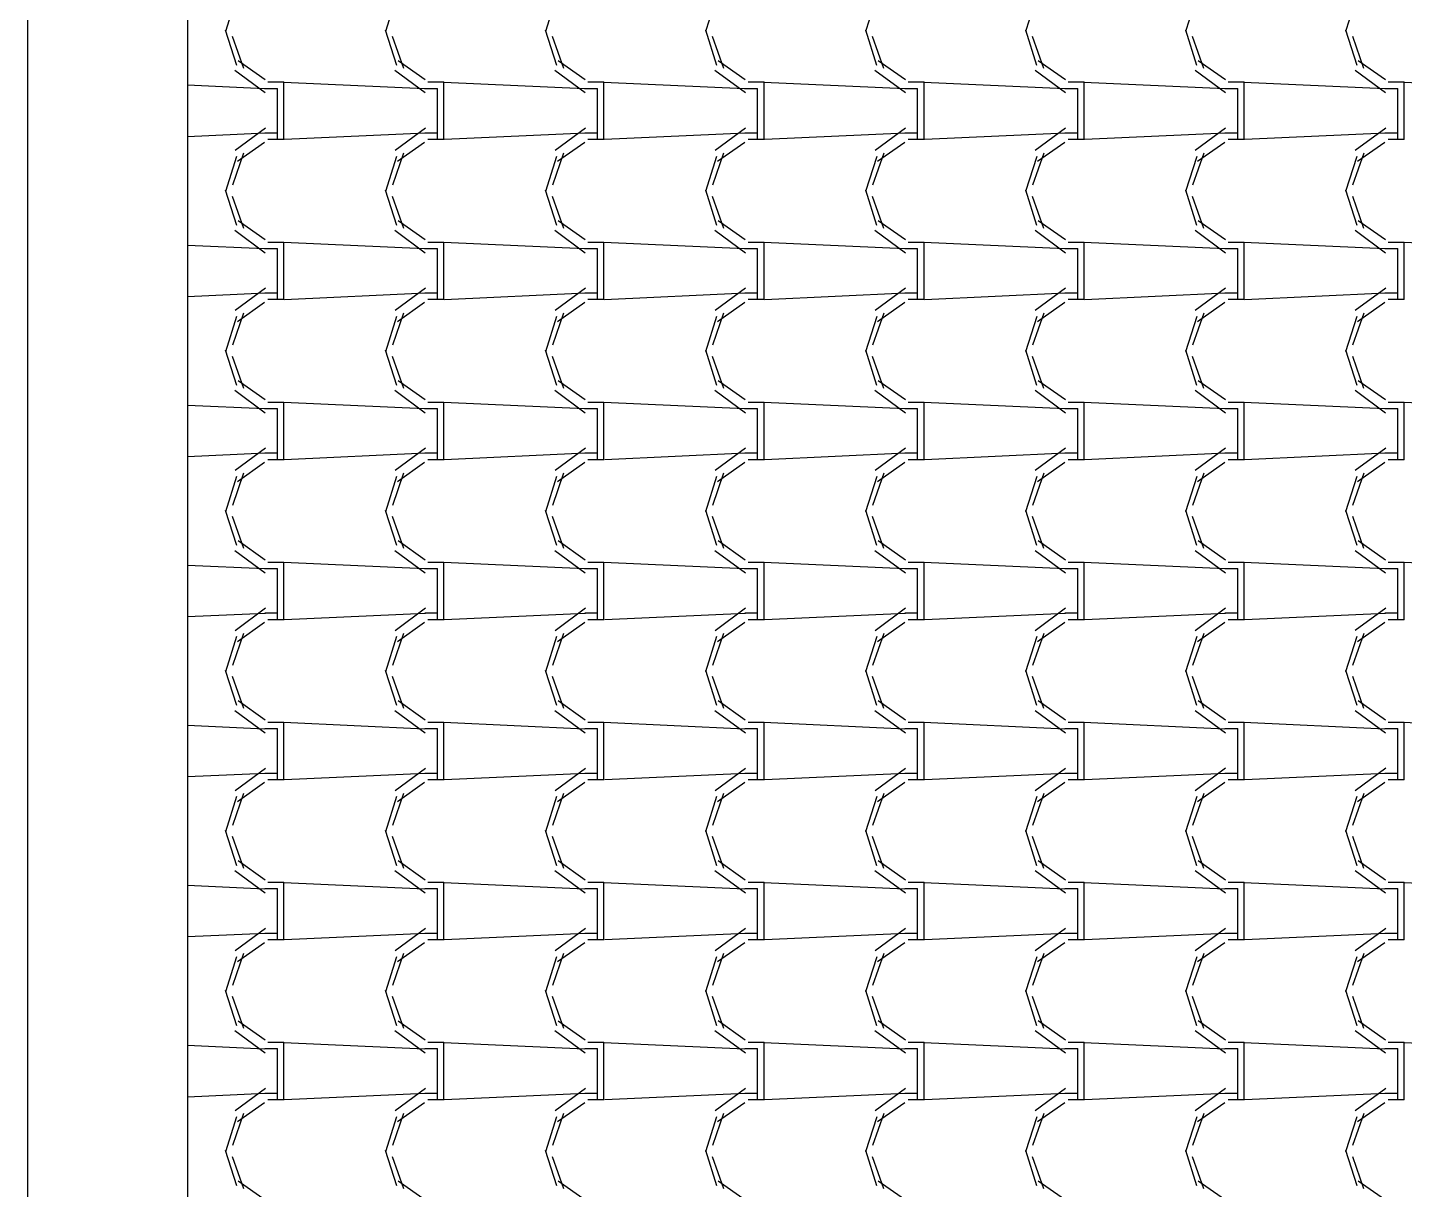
# Model space of a CAD drawing. Header units: millimetres. Extents: x -336 to -33, y -135 to 770.
# Drawn here: x -178.432 to -175.851, y 715.213 to 717.391 of the extents above; entities that cross this region are included whole.
import ezdxf

# ---------------------------------------------------------------- set-up
doc = ezdxf.new("R2010")
doc.units = ezdxf.units.MM
doc.header["$LTSCALE"] = 50
doc.header["$MEASUREMENT"] = 0
doc.layers.add('-HIDRO', color=8, linetype='CONTINUOUS')

msp = doc.modelspace()

# ---------------------------------------------------------------- linework, layer by layer
at = {"layer": '-HIDRO', "linetype": 'Continuous'}
for p, q in [((-178.4324, 747.2511), (-178.4324, 709.8333)), ((-178.1324, 721.8333), (-178.1324, 710.1333)), ((-178.0405, 717.4489), (-178.0615, 717.3829)), ((-177.7405, 717.4489), (-177.7615, 717.3829)), ((-177.4405, 717.4489), (-177.4615, 717.3829)), ((-177.1405, 717.4489), (-177.1615, 717.3829)), ((-176.8405, 717.4489), (-176.8615, 717.3829)), ((-176.5404, 717.4489), (-176.5614, 717.3829)), ((-176.2404, 717.4489), (-176.2614, 717.3829)), ((-175.9404, 717.4489), (-175.9614, 717.3829)), ((-178.0617, 717.3861), (-178.0407, 717.3201)), ((-177.7617, 717.3861), (-177.7407, 717.3201)), ((-177.4617, 717.3861), (-177.4407, 717.3201)), ((-177.1617, 717.3861), (-177.1407, 717.3201)), ((-176.8617, 717.3861), (-176.8407, 717.3201)), ((-176.5617, 717.3861), (-176.5407, 717.3201)), ((-176.2617, 717.3861), (-176.2407, 717.3201)), ((-175.9617, 717.3861), (-175.9407, 717.3201)), ((-178.0488, 717.3746), (-178.0278, 717.3146)), ((-177.7488, 717.3746), (-177.7278, 717.3146)), ((-177.4488, 717.3746), (-177.4278, 717.3146)), ((-177.1488, 717.3746), (-177.1278, 717.3146)), ((-176.8488, 717.3746), (-176.8278, 717.3146)), ((-176.5488, 717.3746), (-176.5278, 717.3146)), ((-176.2488, 717.3746), (-176.2278, 717.3146)), ((-175.9488, 717.3746), (-175.9278, 717.3146)), ((-178.0437, 717.3105), (-177.9867, 717.2685)), ((-178.0378, 717.329), (-177.9868, 717.293)), ((-177.7437, 717.3105), (-177.6867, 717.2685)), ((-177.7378, 717.329), (-177.6868, 717.293)), ((-177.4437, 717.3105), (-177.3867, 717.2685)), ((-177.4378, 717.329), (-177.3868, 717.293)), ((-177.1437, 717.3105), (-177.0867, 717.2685)), ((-177.1378, 717.329), (-177.0868, 717.293)), ((-176.8437, 717.3105), (-176.7867, 717.2685)), ((-176.8378, 717.329), (-176.7868, 717.293)), ((-176.5437, 717.3105), (-176.4867, 717.2685)), ((-176.5378, 717.329), (-176.4868, 717.293)), ((-176.2437, 717.3105), (-176.1867, 717.2685)), ((-176.2379, 717.329), (-176.1869, 717.293)), ((-175.9437, 717.3105), (-175.8867, 717.2685)), ((-175.9379, 717.329), (-175.8869, 717.293)), ((-177.988, 717.2756), (-178.1324, 717.2822)), ((-177.9817, 717.2885), (-177.9517, 717.2885)), ((-177.688, 717.2756), (-177.952, 717.2877)), ((-177.9517, 717.1925), (-177.9517, 717.2885)), ((-177.6817, 717.2885), (-177.6517, 717.2885)), ((-177.388, 717.2756), (-177.652, 717.2877)), ((-177.6517, 717.1925), (-177.6517, 717.2885)), ((-177.3817, 717.2885), (-177.3517, 717.2885)), ((-177.088, 717.2756), (-177.352, 717.2877)), ((-177.3517, 717.1925), (-177.3517, 717.2885)), ((-177.0817, 717.2885), (-177.0517, 717.2885)), ((-176.788, 717.2756), (-177.052, 717.2877)), ((-177.0517, 717.1925), (-177.0517, 717.2885)), ((-176.7817, 717.2885), (-176.7517, 717.2885)), ((-176.488, 717.2756), (-176.752, 717.2877)), ((-176.7517, 717.1925), (-176.7517, 717.2885)), ((-176.4817, 717.2885), (-176.4517, 717.2885)), ((-176.188, 717.2756), (-176.452, 717.2877)), ((-176.4517, 717.1925), (-176.4517, 717.2885)), ((-176.1817, 717.2885), (-176.1517, 717.2885)), ((-175.888, 717.2756), (-176.152, 717.2877)), ((-176.1517, 717.1925), (-176.1517, 717.2885)), ((-175.8817, 717.2885), (-175.8517, 717.2885)), ((-175.588, 717.2756), (-175.852, 717.2877)), ((-175.8517, 717.1925), (-175.8517, 717.2885)), ((-177.9877, 717.2765), (-177.9637, 717.2765)), ((-177.9637, 717.1925), (-177.9637, 717.2765)), ((-177.6877, 717.2765), (-177.6637, 717.2765)), ((-177.6637, 717.1925), (-177.6637, 717.2765)), ((-177.3877, 717.2765), (-177.3637, 717.2765)), ((-177.3637, 717.1925), (-177.3637, 717.2765)), ((-177.0877, 717.2765), (-177.0637, 717.2765)), ((-177.0637, 717.1925), (-177.0637, 717.2765)), ((-176.7877, 717.2765), (-176.7637, 717.2765)), ((-176.7637, 717.1925), (-176.7637, 717.2765)), ((-176.4877, 717.2765), (-176.4637, 717.2765)), ((-176.4637, 717.1925), (-176.4637, 717.2765)), ((-176.1877, 717.2765), (-176.1637, 717.2765)), ((-176.1637, 717.1925), (-176.1637, 717.2765)), ((-175.8877, 717.2765), (-175.8637, 717.2765)), ((-175.8637, 717.1925), (-175.8637, 717.2765)), ((-177.9863, 717.2019), (-178.0433, 717.1599)), ((-177.6863, 717.2019), (-177.7433, 717.1599)), ((-177.3863, 717.2019), (-177.4433, 717.1599)), ((-177.0863, 717.2019), (-177.1433, 717.1599)), ((-176.7863, 717.2019), (-176.8433, 717.1599)), ((-176.4863, 717.2019), (-176.5433, 717.1599)), ((-176.1863, 717.2019), (-176.2433, 717.1599)), ((-175.8863, 717.2019), (-175.9433, 717.1599)), ((-177.9865, 717.1924), (-178.1324, 717.1858)), ((-177.9879, 717.1751), (-178.0389, 717.1391)), ((-177.9637, 717.1925), (-177.9877, 717.1925)), ((-177.9517, 717.1805), (-177.9817, 717.1805)), ((-177.9637, 717.1805), (-177.9637, 717.1925)), ((-177.9517, 717.1805), (-177.9517, 717.1925)), ((-177.6865, 717.1924), (-177.9505, 717.1804)), ((-177.6879, 717.1751), (-177.7389, 717.1391)), ((-177.6637, 717.1925), (-177.6877, 717.1925)), ((-177.6517, 717.1805), (-177.6817, 717.1805)), ((-177.6637, 717.1805), (-177.6637, 717.1925)), ((-177.6517, 717.1805), (-177.6517, 717.1925)), ((-177.3865, 717.1924), (-177.6505, 717.1804)), ((-177.3879, 717.1751), (-177.4389, 717.1391)), ((-177.3637, 717.1925), (-177.3877, 717.1925)), ((-177.3517, 717.1805), (-177.3817, 717.1805)), ((-177.3637, 717.1805), (-177.3637, 717.1925)), ((-177.3517, 717.1805), (-177.3517, 717.1925)), ((-177.0865, 717.1924), (-177.3505, 717.1804)), ((-177.0879, 717.1751), (-177.1389, 717.1391)), ((-177.0637, 717.1925), (-177.0877, 717.1925)), ((-177.0517, 717.1805), (-177.0817, 717.1805)), ((-177.0637, 717.1805), (-177.0637, 717.1925)), ((-177.0517, 717.1805), (-177.0517, 717.1925)), ((-176.7865, 717.1924), (-177.0505, 717.1804)), ((-176.7879, 717.1751), (-176.8389, 717.1391)), ((-176.7637, 717.1925), (-176.7877, 717.1925)), ((-176.7517, 717.1805), (-176.7817, 717.1805)), ((-176.7637, 717.1805), (-176.7637, 717.1925)), ((-176.7517, 717.1805), (-176.7517, 717.1925)), ((-176.4865, 717.1924), (-176.7505, 717.1804)), ((-176.4879, 717.1751), (-176.5389, 717.1391)), ((-176.4637, 717.1925), (-176.4877, 717.1925)), ((-176.4517, 717.1805), (-176.4817, 717.1805)), ((-176.4637, 717.1805), (-176.4637, 717.1925)), ((-176.4517, 717.1805), (-176.4517, 717.1925)), ((-176.1865, 717.1924), (-176.4505, 717.1804)), ((-176.1879, 717.1751), (-176.2389, 717.1391)), ((-176.1637, 717.1925), (-176.1877, 717.1925)), ((-176.1517, 717.1805), (-176.1817, 717.1805)), ((-176.1637, 717.1805), (-176.1637, 717.1925)), ((-176.1517, 717.1805), (-176.1517, 717.1925)), ((-175.8865, 717.1924), (-176.1505, 717.1804)), ((-175.8879, 717.1751), (-175.9389, 717.1391)), ((-175.8637, 717.1925), (-175.8877, 717.1925)), ((-175.8517, 717.1805), (-175.8817, 717.1805)), ((-175.8637, 717.1805), (-175.8637, 717.1925)), ((-175.8517, 717.1805), (-175.8517, 717.1925)), ((-178.0405, 717.1489), (-178.0615, 717.0829)), ((-178.0274, 717.1549), (-178.0484, 717.0949)), ((-177.7405, 717.1489), (-177.7615, 717.0829)), ((-177.7274, 717.1549), (-177.7484, 717.0949)), ((-177.4405, 717.1489), (-177.4615, 717.0829)), ((-177.4274, 717.1549), (-177.4484, 717.0949)), ((-177.1405, 717.1489), (-177.1615, 717.0829)), ((-177.1274, 717.1549), (-177.1484, 717.0949)), ((-176.8405, 717.1489), (-176.8615, 717.0829)), ((-176.8274, 717.1549), (-176.8484, 717.0949)), ((-176.5404, 717.1489), (-176.5614, 717.0829)), ((-176.5274, 717.1549), (-176.5484, 717.0949)), ((-176.2404, 717.1489), (-176.2614, 717.0829)), ((-176.2274, 717.1549), (-176.2484, 717.0949)), ((-175.9404, 717.1489), (-175.9614, 717.0829)), ((-175.9274, 717.1549), (-175.9484, 717.0949)), ((-178.0617, 717.0861), (-178.0407, 717.0201)), ((-178.0488, 717.0746), (-178.0278, 717.0146)), ((-177.7617, 717.0861), (-177.7407, 717.0201)), ((-177.7488, 717.0746), (-177.7278, 717.0146)), ((-177.4617, 717.0861), (-177.4407, 717.0201)), ((-177.4488, 717.0746), (-177.4278, 717.0146)), ((-177.1617, 717.0861), (-177.1407, 717.0201)), ((-177.1488, 717.0746), (-177.1278, 717.0146)), ((-176.8617, 717.0861), (-176.8407, 717.0201)), ((-176.8488, 717.0746), (-176.8278, 717.0146)), ((-176.5617, 717.0861), (-176.5407, 717.0201)), ((-176.5488, 717.0746), (-176.5278, 717.0146)), ((-176.2617, 717.0861), (-176.2407, 717.0201)), ((-176.2488, 717.0746), (-176.2278, 717.0146)), ((-175.9617, 717.0861), (-175.9407, 717.0201)), ((-175.9488, 717.0746), (-175.9278, 717.0146)), ((-178.0378, 717.029), (-177.9868, 716.993)), ((-177.7378, 717.029), (-177.6868, 716.993)), ((-177.4378, 717.029), (-177.3868, 716.993)), ((-177.1378, 717.029), (-177.0868, 716.993)), ((-176.8378, 717.029), (-176.7868, 716.993)), ((-176.5378, 717.029), (-176.4868, 716.993)), ((-176.2378, 717.029), (-176.1868, 716.993)), ((-175.9379, 717.029), (-175.8869, 716.993)), ((-178.0437, 717.0105), (-177.9867, 716.9685)), ((-177.7437, 717.0105), (-177.6867, 716.9685)), ((-177.4437, 717.0105), (-177.3867, 716.9685)), ((-177.1437, 717.0105), (-177.0867, 716.9685)), ((-176.8437, 717.0105), (-176.7867, 716.9685)), ((-176.5437, 717.0105), (-176.4867, 716.9685)), ((-176.2437, 717.0105), (-176.1867, 716.9685)), ((-175.9437, 717.0105), (-175.8867, 716.9685)), ((-177.988, 716.9756), (-178.1324, 716.9822)), ((-177.9877, 716.9765), (-177.9637, 716.9765)), ((-177.9817, 716.9885), (-177.9517, 716.9885)), ((-177.9637, 716.8925), (-177.9637, 716.9765)), ((-177.688, 716.9756), (-177.952, 716.9876)), ((-177.9517, 716.8925), (-177.9517, 716.9885)), ((-177.6877, 716.9765), (-177.6637, 716.9765)), ((-177.6817, 716.9885), (-177.6517, 716.9885)), ((-177.6637, 716.8925), (-177.6637, 716.9765)), ((-177.388, 716.9756), (-177.652, 716.9876)), ((-177.6517, 716.8925), (-177.6517, 716.9885)), ((-177.3877, 716.9765), (-177.3637, 716.9765)), ((-177.3817, 716.9885), (-177.3517, 716.9885)), ((-177.3637, 716.8925), (-177.3637, 716.9765)), ((-177.088, 716.9756), (-177.352, 716.9876)), ((-177.3517, 716.8925), (-177.3517, 716.9885)), ((-177.0877, 716.9765), (-177.0637, 716.9765)), ((-177.0817, 716.9885), (-177.0517, 716.9885)), ((-177.0637, 716.8925), (-177.0637, 716.9765)), ((-176.788, 716.9756), (-177.052, 716.9876)), ((-177.0517, 716.8925), (-177.0517, 716.9885)), ((-176.7877, 716.9765), (-176.7637, 716.9765)), ((-176.7817, 716.9885), (-176.7517, 716.9885)), ((-176.7637, 716.8925), (-176.7637, 716.9765)), ((-176.488, 716.9756), (-176.752, 716.9876)), ((-176.7517, 716.8925), (-176.7517, 716.9885)), ((-176.4877, 716.9765), (-176.4637, 716.9765)), ((-176.4817, 716.9885), (-176.4517, 716.9885)), ((-176.4637, 716.8925), (-176.4637, 716.9765)), ((-176.188, 716.9756), (-176.452, 716.9876)), ((-176.4517, 716.8925), (-176.4517, 716.9885)), ((-176.1877, 716.9765), (-176.1637, 716.9765)), ((-176.1817, 716.9885), (-176.1517, 716.9885)), ((-176.1637, 716.8925), (-176.1637, 716.9765)), ((-175.888, 716.9756), (-176.152, 716.9876)), ((-176.1517, 716.8925), (-176.1517, 716.9885)), ((-175.8877, 716.9765), (-175.8637, 716.9765)), ((-175.8817, 716.9885), (-175.8517, 716.9885)), ((-175.8637, 716.8925), (-175.8637, 716.9765)), ((-175.588, 716.9756), (-175.852, 716.9876)), ((-175.8517, 716.8925), (-175.8517, 716.9885)), ((-177.9865, 716.8924), (-178.1324, 716.8858)), ((-177.9863, 716.9019), (-178.0433, 716.8599)), ((-177.9637, 716.8925), (-177.9877, 716.8925)), ((-177.9637, 716.8805), (-177.9637, 716.8925)), ((-177.9517, 716.8805), (-177.9517, 716.8925)), ((-177.6865, 716.8924), (-177.9505, 716.8804)), ((-177.6863, 716.9019), (-177.7433, 716.8599)), ((-177.6637, 716.8925), (-177.6877, 716.8925)), ((-177.6637, 716.8805), (-177.6637, 716.8925)), ((-177.6517, 716.8805), (-177.6517, 716.8925)), ((-177.3865, 716.8924), (-177.6505, 716.8804)), ((-177.3863, 716.9019), (-177.4433, 716.8599)), ((-177.3637, 716.8925), (-177.3877, 716.8925)), ((-177.3637, 716.8805), (-177.3637, 716.8925)), ((-177.3517, 716.8805), (-177.3517, 716.8925)), ((-177.0865, 716.8924), (-177.3505, 716.8804)), ((-177.0863, 716.9019), (-177.1433, 716.8599)), ((-177.0637, 716.8925), (-177.0877, 716.8925)), ((-177.0637, 716.8805), (-177.0637, 716.8925)), ((-177.0517, 716.8805), (-177.0517, 716.8925)), ((-176.7865, 716.8924), (-177.0505, 716.8804)), ((-176.7863, 716.9019), (-176.8433, 716.8599)), ((-176.7637, 716.8925), (-176.7877, 716.8925)), ((-176.7637, 716.8805), (-176.7637, 716.8925)), ((-176.7517, 716.8805), (-176.7517, 716.8925)), ((-176.4865, 716.8924), (-176.7505, 716.8804)), ((-176.4863, 716.9019), (-176.5433, 716.8599)), ((-176.4637, 716.8925), (-176.4877, 716.8925)), ((-176.4637, 716.8805), (-176.4637, 716.8925)), ((-176.4517, 716.8805), (-176.4517, 716.8925)), ((-176.1865, 716.8924), (-176.4505, 716.8804)), ((-176.1863, 716.9019), (-176.2433, 716.8599)), ((-176.1637, 716.8925), (-176.1877, 716.8925)), ((-176.1637, 716.8805), (-176.1637, 716.8925)), ((-176.1517, 716.8805), (-176.1517, 716.8925)), ((-175.8865, 716.8924), (-176.1505, 716.8804)), ((-175.8863, 716.9019), (-175.9433, 716.8599)), ((-175.8637, 716.8925), (-175.8877, 716.8925)), ((-175.8637, 716.8805), (-175.8637, 716.8925)), ((-175.8517, 716.8805), (-175.8517, 716.8925)), ((-177.9879, 716.8751), (-178.0389, 716.8391)), ((-177.9517, 716.8805), (-177.9817, 716.8805)), ((-177.6879, 716.8751), (-177.7389, 716.8391)), ((-177.6517, 716.8805), (-177.6817, 716.8805)), ((-177.3879, 716.8751), (-177.4389, 716.8391)), ((-177.3517, 716.8805), (-177.3817, 716.8805)), ((-177.0879, 716.8751), (-177.1389, 716.8391)), ((-177.0517, 716.8805), (-177.0817, 716.8805)), ((-176.7879, 716.8751), (-176.8389, 716.8391)), ((-176.7517, 716.8805), (-176.7817, 716.8805)), ((-176.4879, 716.8751), (-176.5389, 716.8391)), ((-176.4517, 716.8805), (-176.4817, 716.8805)), ((-176.1879, 716.8751), (-176.2389, 716.8391)), ((-176.1517, 716.8805), (-176.1817, 716.8805)), ((-175.8879, 716.8751), (-175.9389, 716.8391)), ((-175.8517, 716.8805), (-175.8817, 716.8805)), ((-178.0405, 716.8489), (-178.0615, 716.7829)), ((-178.0274, 716.8549), (-178.0484, 716.7949)), ((-177.7405, 716.8489), (-177.7615, 716.7829)), ((-177.7274, 716.8549), (-177.7484, 716.7949)), ((-177.4405, 716.8489), (-177.4615, 716.7829)), ((-177.4274, 716.8549), (-177.4484, 716.7949)), ((-177.1405, 716.8489), (-177.1615, 716.7829)), ((-177.1274, 716.8549), (-177.1484, 716.7949)), ((-176.8405, 716.8489), (-176.8615, 716.7829)), ((-176.8274, 716.8549), (-176.8484, 716.7949)), ((-176.5404, 716.8489), (-176.5614, 716.7829)), ((-176.5274, 716.8549), (-176.5484, 716.7949)), ((-176.2404, 716.8489), (-176.2614, 716.7829)), ((-176.2274, 716.8549), (-176.2484, 716.7949)), ((-175.9404, 716.8489), (-175.9614, 716.7829)), ((-175.9274, 716.8549), (-175.9484, 716.7949)), ((-178.0617, 716.7861), (-178.0407, 716.7201)), ((-178.0488, 716.7746), (-178.0278, 716.7146)), ((-177.7617, 716.7861), (-177.7407, 716.7201)), ((-177.7488, 716.7746), (-177.7278, 716.7146)), ((-177.4617, 716.7861), (-177.4407, 716.7201)), ((-177.4488, 716.7746), (-177.4278, 716.7146)), ((-177.1617, 716.7861), (-177.1407, 716.7201)), ((-177.1488, 716.7746), (-177.1278, 716.7146)), ((-176.8617, 716.7861), (-176.8407, 716.7201)), ((-176.8488, 716.7746), (-176.8278, 716.7146)), ((-176.5617, 716.7861), (-176.5407, 716.7201)), ((-176.5488, 716.7746), (-176.5278, 716.7146)), ((-176.2617, 716.7861), (-176.2407, 716.7201)), ((-176.2488, 716.7746), (-176.2278, 716.7146)), ((-175.9617, 716.7861), (-175.9407, 716.7201)), ((-175.9488, 716.7746), (-175.9278, 716.7146)), ((-178.0437, 716.7105), (-177.9867, 716.6685)), ((-178.0378, 716.729), (-177.9868, 716.693)), ((-177.7437, 716.7105), (-177.6867, 716.6685)), ((-177.7378, 716.729), (-177.6868, 716.693)), ((-177.4437, 716.7105), (-177.3867, 716.6685)), ((-177.4378, 716.729), (-177.3868, 716.693)), ((-177.1437, 716.7105), (-177.0867, 716.6685)), ((-177.1378, 716.729), (-177.0868, 716.693)), ((-176.8437, 716.7105), (-176.7867, 716.6685)), ((-176.8378, 716.729), (-176.7868, 716.693)), ((-176.5437, 716.7105), (-176.4867, 716.6685)), ((-176.5378, 716.729), (-176.4868, 716.693)), ((-176.2437, 716.7105), (-176.1867, 716.6685)), ((-176.2378, 716.729), (-176.1868, 716.693)), ((-175.9437, 716.7105), (-175.8867, 716.6685)), ((-175.9378, 716.729), (-175.8868, 716.693)), ((-177.9817, 716.6885), (-177.9517, 716.6885)), ((-177.688, 716.6756), (-177.952, 716.6876)), ((-177.9517, 716.5925), (-177.9517, 716.6885)), ((-177.6817, 716.6885), (-177.6517, 716.6885)), ((-177.388, 716.6756), (-177.652, 716.6876)), ((-177.6517, 716.5925), (-177.6517, 716.6885)), ((-177.3817, 716.6885), (-177.3517, 716.6885)), ((-177.088, 716.6756), (-177.352, 716.6876)), ((-177.3517, 716.5925), (-177.3517, 716.6885)), ((-177.0817, 716.6885), (-177.0517, 716.6885)), ((-176.788, 716.6756), (-177.052, 716.6876)), ((-177.0517, 716.5925), (-177.0517, 716.6885)), ((-176.7817, 716.6885), (-176.7517, 716.6885)), ((-176.488, 716.6756), (-176.752, 716.6876)), ((-176.7517, 716.5925), (-176.7517, 716.6885)), ((-176.4817, 716.6885), (-176.4517, 716.6885)), ((-176.188, 716.6756), (-176.452, 716.6876)), ((-176.4517, 716.5925), (-176.4517, 716.6885)), ((-176.1817, 716.6885), (-176.1517, 716.6885)), ((-175.888, 716.6756), (-176.152, 716.6876)), ((-176.1517, 716.5925), (-176.1517, 716.6885)), ((-175.8817, 716.6885), (-175.8517, 716.6885)), ((-175.588, 716.6756), (-175.852, 716.6876)), ((-175.8517, 716.5925), (-175.8517, 716.6885)), ((-177.988, 716.6756), (-178.1324, 716.6822)), ((-177.9877, 716.6765), (-177.9637, 716.6765)), ((-177.9637, 716.5925), (-177.9637, 716.6765)), ((-177.6877, 716.6765), (-177.6637, 716.6765)), ((-177.6637, 716.5925), (-177.6637, 716.6765)), ((-177.3877, 716.6765), (-177.3637, 716.6765)), ((-177.3637, 716.5925), (-177.3637, 716.6765)), ((-177.0877, 716.6765), (-177.0637, 716.6765)), ((-177.0637, 716.5925), (-177.0637, 716.6765)), ((-176.7877, 716.6765), (-176.7637, 716.6765)), ((-176.7637, 716.5925), (-176.7637, 716.6765)), ((-176.4877, 716.6765), (-176.4637, 716.6765)), ((-176.4637, 716.5925), (-176.4637, 716.6765)), ((-176.1877, 716.6765), (-176.1637, 716.6765)), ((-176.1637, 716.5925), (-176.1637, 716.6765)), ((-175.8877, 716.6765), (-175.8637, 716.6765)), ((-175.8637, 716.5925), (-175.8637, 716.6765)), ((-177.9864, 716.5924), (-178.1324, 716.5858)), ((-177.9863, 716.6019), (-178.0433, 716.5599)), ((-177.9637, 716.5925), (-177.9877, 716.5925)), ((-177.9637, 716.5805), (-177.9637, 716.5925)), ((-177.9517, 716.5805), (-177.9517, 716.5925)), ((-177.6864, 716.5924), (-177.9504, 716.5804)), ((-177.6863, 716.6019), (-177.7433, 716.5599)), ((-177.6637, 716.5925), (-177.6877, 716.5925)), ((-177.6637, 716.5805), (-177.6637, 716.5925)), ((-177.6517, 716.5805), (-177.6517, 716.5925)), ((-177.3864, 716.5924), (-177.6504, 716.5804)), ((-177.3863, 716.6019), (-177.4433, 716.5599)), ((-177.3637, 716.5925), (-177.3877, 716.5925)), ((-177.3637, 716.5805), (-177.3637, 716.5925)), ((-177.3517, 716.5805), (-177.3517, 716.5925)), ((-177.0864, 716.5924), (-177.3504, 716.5804)), ((-177.0863, 716.6019), (-177.1433, 716.5599)), ((-177.0637, 716.5925), (-177.0877, 716.5925)), ((-177.0637, 716.5805), (-177.0637, 716.5925)), ((-177.0517, 716.5805), (-177.0517, 716.5925)), ((-176.7864, 716.5924), (-177.0504, 716.5804)), ((-176.7863, 716.6019), (-176.8433, 716.5599)), ((-176.7637, 716.5925), (-176.7877, 716.5925)), ((-176.7637, 716.5805), (-176.7637, 716.5925)), ((-176.7517, 716.5805), (-176.7517, 716.5925)), ((-176.4864, 716.5924), (-176.7504, 716.5804)), ((-176.4863, 716.6019), (-176.5433, 716.5599)), ((-176.4637, 716.5925), (-176.4877, 716.5925)), ((-176.4637, 716.5805), (-176.4637, 716.5925)), ((-176.4517, 716.5805), (-176.4517, 716.5925)), ((-176.1864, 716.5924), (-176.4504, 716.5804)), ((-176.1863, 716.6019), (-176.2433, 716.5599)), ((-176.1637, 716.5925), (-176.1877, 716.5925)), ((-176.1637, 716.5805), (-176.1637, 716.5925)), ((-176.1517, 716.5805), (-176.1517, 716.5925)), ((-175.8864, 716.5924), (-176.1504, 716.5804)), ((-175.8863, 716.6019), (-175.9433, 716.5599)), ((-175.8637, 716.5925), (-175.8877, 716.5925)), ((-175.8637, 716.5805), (-175.8637, 716.5925)), ((-175.8517, 716.5805), (-175.8517, 716.5925)), ((-177.9879, 716.5751), (-178.0389, 716.5391)), ((-177.9517, 716.5805), (-177.9817, 716.5805)), ((-177.6879, 716.5751), (-177.7389, 716.5391)), ((-177.6517, 716.5805), (-177.6817, 716.5805)), ((-177.3879, 716.5751), (-177.4389, 716.5391)), ((-177.3517, 716.5805), (-177.3817, 716.5805)), ((-177.0879, 716.5751), (-177.1389, 716.5391)), ((-177.0517, 716.5805), (-177.0817, 716.5805)), ((-176.8274, 716.5549), (-176.8484, 716.4949)), ((-176.7879, 716.5751), (-176.8389, 716.5391)), ((-176.7517, 716.5805), (-176.7817, 716.5805)), ((-176.5274, 716.5549), (-176.5484, 716.4949)), ((-176.4879, 716.5751), (-176.5389, 716.5391)), ((-176.4517, 716.5805), (-176.4817, 716.5805)), ((-176.2274, 716.5549), (-176.2484, 716.4949)), ((-176.1879, 716.5751), (-176.2389, 716.5391)), ((-176.1517, 716.5805), (-176.1817, 716.5805)), ((-175.9274, 716.5549), (-175.9484, 716.4949)), ((-175.8879, 716.5751), (-175.9389, 716.5391)), ((-175.8517, 716.5805), (-175.8817, 716.5805)), ((-178.0405, 716.5489), (-178.0615, 716.4829)), ((-178.0274, 716.5549), (-178.0484, 716.4949)), ((-177.7405, 716.5489), (-177.7615, 716.4829)), ((-177.7274, 716.5549), (-177.7484, 716.4949)), ((-177.4405, 716.5489), (-177.4615, 716.4829)), ((-177.4274, 716.5549), (-177.4484, 716.4949)), ((-177.1405, 716.5489), (-177.1615, 716.4829)), ((-177.1274, 716.5549), (-177.1484, 716.4949)), ((-176.8405, 716.5489), (-176.8615, 716.4829)), ((-176.5404, 716.5489), (-176.5614, 716.4829)), ((-176.2404, 716.5489), (-176.2614, 716.4829)), ((-175.9404, 716.5489), (-175.9614, 716.4829)), ((-178.0617, 716.4861), (-178.0407, 716.4201)), ((-177.7617, 716.4861), (-177.7407, 716.4201)), ((-177.4617, 716.4861), (-177.4407, 716.4201)), ((-177.1617, 716.4861), (-177.1407, 716.4201)), ((-176.8617, 716.4861), (-176.8407, 716.4201)), ((-176.5617, 716.4861), (-176.5407, 716.4201)), ((-176.2617, 716.4861), (-176.2407, 716.4201)), ((-175.9617, 716.4861), (-175.9407, 716.4201)), ((-178.0488, 716.4746), (-178.0278, 716.4146)), ((-177.7488, 716.4746), (-177.7278, 716.4146)), ((-177.4488, 716.4746), (-177.4278, 716.4146)), ((-177.1488, 716.4746), (-177.1278, 716.4146)), ((-176.8488, 716.4746), (-176.8278, 716.4146)), ((-176.5488, 716.4746), (-176.5278, 716.4146)), ((-176.2488, 716.4746), (-176.2278, 716.4146)), ((-175.9488, 716.4746), (-175.9278, 716.4146)), ((-178.0378, 716.429), (-177.9868, 716.393)), ((-177.7378, 716.429), (-177.6868, 716.393)), ((-177.4378, 716.429), (-177.3868, 716.393)), ((-177.1378, 716.429), (-177.0868, 716.393)), ((-176.8378, 716.429), (-176.7868, 716.393)), ((-176.5378, 716.429), (-176.4868, 716.393)), ((-176.2378, 716.429), (-176.1868, 716.393)), ((-175.9378, 716.429), (-175.8868, 716.393)), ((-178.0437, 716.4105), (-177.9867, 716.3685)), ((-177.7437, 716.4105), (-177.6867, 716.3685)), ((-177.4437, 716.4105), (-177.3867, 716.3685)), ((-177.1437, 716.4105), (-177.0867, 716.3685)), ((-176.8437, 716.4105), (-176.7867, 716.3685)), ((-176.5437, 716.4105), (-176.4867, 716.3685)), ((-176.2437, 716.4105), (-176.1867, 716.3685)), ((-175.9437, 716.4105), (-175.8867, 716.3685)), ((-177.988, 716.3756), (-178.1324, 716.3822)), ((-177.9877, 716.3765), (-177.9637, 716.3765)), ((-177.9817, 716.3885), (-177.9517, 716.3885)), ((-177.9637, 716.2925), (-177.9637, 716.3765)), ((-177.688, 716.3756), (-177.952, 716.3876)), ((-177.9517, 716.2925), (-177.9517, 716.3885)), ((-177.6877, 716.3765), (-177.6637, 716.3765)), ((-177.6817, 716.3885), (-177.6517, 716.3885)), ((-177.6637, 716.2925), (-177.6637, 716.3765)), ((-177.388, 716.3756), (-177.652, 716.3876)), ((-177.6517, 716.2925), (-177.6517, 716.3885)), ((-177.3877, 716.3765), (-177.3637, 716.3765)), ((-177.3817, 716.3885), (-177.3517, 716.3885)), ((-177.3637, 716.2925), (-177.3637, 716.3765)), ((-177.088, 716.3756), (-177.352, 716.3876)), ((-177.3517, 716.2925), (-177.3517, 716.3885)), ((-177.0877, 716.3765), (-177.0637, 716.3765)), ((-177.0817, 716.3885), (-177.0517, 716.3885)), ((-177.0637, 716.2925), (-177.0637, 716.3765)), ((-176.788, 716.3756), (-177.052, 716.3876)), ((-177.0517, 716.2925), (-177.0517, 716.3885)), ((-176.7877, 716.3765), (-176.7637, 716.3765)), ((-176.7817, 716.3885), (-176.7517, 716.3885)), ((-176.7637, 716.2925), (-176.7637, 716.3765)), ((-176.488, 716.3756), (-176.752, 716.3876)), ((-176.7517, 716.2925), (-176.7517, 716.3885)), ((-176.4877, 716.3765), (-176.4637, 716.3765)), ((-176.4817, 716.3885), (-176.4517, 716.3885)), ((-176.4637, 716.2925), (-176.4637, 716.3765)), ((-176.188, 716.3756), (-176.452, 716.3876)), ((-176.4517, 716.2925), (-176.4517, 716.3885)), ((-176.1877, 716.3765), (-176.1637, 716.3765)), ((-176.1817, 716.3885), (-176.1517, 716.3885)), ((-176.1637, 716.2925), (-176.1637, 716.3765)), ((-175.888, 716.3756), (-176.152, 716.3876)), ((-176.1517, 716.2925), (-176.1517, 716.3885)), ((-175.8877, 716.3765), (-175.8637, 716.3765)), ((-175.8817, 716.3885), (-175.8517, 716.3885)), ((-175.8637, 716.2925), (-175.8637, 716.3765)), ((-175.588, 716.3756), (-175.852, 716.3876)), ((-175.8517, 716.2925), (-175.8517, 716.3885)), ((-177.9863, 716.3019), (-178.0433, 716.2599)), ((-177.6863, 716.3019), (-177.7433, 716.2599)), ((-177.3863, 716.3019), (-177.4433, 716.2599)), ((-177.0863, 716.3019), (-177.1433, 716.2599)), ((-176.7863, 716.3019), (-176.8433, 716.2599)), ((-176.4863, 716.3019), (-176.5433, 716.2599)), ((-176.1863, 716.3019), (-176.2433, 716.2599)), ((-175.8863, 716.302), (-175.9433, 716.26)), ((-177.9864, 716.2924), (-178.1324, 716.2858)), ((-177.9879, 716.2751), (-178.0389, 716.2391)), ((-177.9637, 716.2925), (-177.9877, 716.2925)), ((-177.9517, 716.2805), (-177.9817, 716.2805)), ((-177.9637, 716.2805), (-177.9637, 716.2925)), ((-177.9517, 716.2805), (-177.9517, 716.2925)), ((-177.6864, 716.2924), (-177.9504, 716.2804)), ((-177.6879, 716.2751), (-177.7389, 716.2391)), ((-177.6637, 716.2925), (-177.6877, 716.2925)), ((-177.6517, 716.2805), (-177.6817, 716.2805)), ((-177.6637, 716.2805), (-177.6637, 716.2925)), ((-177.6517, 716.2805), (-177.6517, 716.2925)), ((-177.3864, 716.2924), (-177.6504, 716.2804)), ((-177.3879, 716.2751), (-177.4389, 716.2391)), ((-177.3637, 716.2925), (-177.3877, 716.2925)), ((-177.3517, 716.2805), (-177.3817, 716.2805)), ((-177.3637, 716.2805), (-177.3637, 716.2925)), ((-177.3517, 716.2805), (-177.3517, 716.2925)), ((-177.0864, 716.2924), (-177.3504, 716.2804)), ((-177.0879, 716.2751), (-177.1389, 716.2391)), ((-177.0637, 716.2925), (-177.0877, 716.2925)), ((-177.0517, 716.2805), (-177.0817, 716.2805)), ((-177.0637, 716.2805), (-177.0637, 716.2925)), ((-177.0517, 716.2805), (-177.0517, 716.2925)), ((-176.7864, 716.2924), (-177.0504, 716.2804)), ((-176.7879, 716.2751), (-176.8389, 716.2391)), ((-176.7637, 716.2925), (-176.7877, 716.2925)), ((-176.7517, 716.2805), (-176.7817, 716.2805)), ((-176.7637, 716.2805), (-176.7637, 716.2925)), ((-176.7517, 716.2805), (-176.7517, 716.2925)), ((-176.4864, 716.2924), (-176.7504, 716.2804)), ((-176.4879, 716.2751), (-176.5389, 716.2391)), ((-176.4637, 716.2925), (-176.4877, 716.2925)), ((-176.4517, 716.2805), (-176.4817, 716.2805)), ((-176.4637, 716.2805), (-176.4637, 716.2925)), ((-176.4517, 716.2805), (-176.4517, 716.2925)), ((-176.1864, 716.2924), (-176.4504, 716.2804)), ((-176.1879, 716.2751), (-176.2389, 716.2391)), ((-176.1637, 716.2925), (-176.1877, 716.2925)), ((-176.1517, 716.2805), (-176.1817, 716.2805)), ((-176.1637, 716.2805), (-176.1637, 716.2925)), ((-176.1517, 716.2805), (-176.1517, 716.2925)), ((-175.8864, 716.2924), (-176.1504, 716.2804)), ((-175.8879, 716.2751), (-175.9389, 716.2391)), ((-175.8637, 716.2925), (-175.8877, 716.2925)), ((-175.8517, 716.2805), (-175.8817, 716.2805)), ((-175.8637, 716.2805), (-175.8637, 716.2925)), ((-175.8517, 716.2805), (-175.8517, 716.2925)), ((-178.0405, 716.2489), (-178.0615, 716.1829)), ((-178.0274, 716.2549), (-178.0484, 716.1949)), ((-177.7405, 716.2489), (-177.7615, 716.1829)), ((-177.7274, 716.2549), (-177.7484, 716.1949)), ((-177.4405, 716.2489), (-177.4615, 716.1829)), ((-177.4274, 716.2549), (-177.4484, 716.1949)), ((-177.1405, 716.2489), (-177.1615, 716.1829)), ((-177.1274, 716.2549), (-177.1484, 716.1949)), ((-176.8405, 716.2489), (-176.8615, 716.1829)), ((-176.8274, 716.2549), (-176.8484, 716.1949)), ((-176.5404, 716.2489), (-176.5614, 716.1829)), ((-176.5274, 716.2549), (-176.5484, 716.1949)), ((-176.2404, 716.2489), (-176.2614, 716.1829)), ((-176.2274, 716.2549), (-176.2484, 716.1949)), ((-175.9404, 716.2489), (-175.9614, 716.1829)), ((-175.9274, 716.2549), (-175.9484, 716.1949)), ((-178.0617, 716.1861), (-178.0407, 716.1201)), ((-178.0488, 716.1746), (-178.0278, 716.1146)), ((-177.7617, 716.1861), (-177.7407, 716.1201)), ((-177.7488, 716.1746), (-177.7278, 716.1146)), ((-177.4617, 716.1861), (-177.4407, 716.1201)), ((-177.4488, 716.1746), (-177.4278, 716.1146)), ((-177.1617, 716.1861), (-177.1407, 716.1201)), ((-177.1488, 716.1746), (-177.1278, 716.1146)), ((-176.8617, 716.1861), (-176.8407, 716.1201)), ((-176.8488, 716.1746), (-176.8278, 716.1146)), ((-176.5617, 716.1861), (-176.5407, 716.1201)), ((-176.5488, 716.1746), (-176.5278, 716.1146)), ((-176.2617, 716.1861), (-176.2407, 716.1201)), ((-176.2488, 716.1746), (-176.2278, 716.1146)), ((-175.9617, 716.1861), (-175.9407, 716.1201)), ((-175.9488, 716.1746), (-175.9278, 716.1146)), ((-178.0378, 716.129), (-177.9868, 716.093)), ((-177.7378, 716.129), (-177.6868, 716.093)), ((-177.4378, 716.129), (-177.3868, 716.093)), ((-177.1378, 716.129), (-177.0868, 716.093)), ((-176.8378, 716.129), (-176.7868, 716.093)), ((-176.5378, 716.129), (-176.4868, 716.093)), ((-176.2378, 716.129), (-176.1868, 716.093)), ((-175.9378, 716.129), (-175.8868, 716.093)), ((-178.0437, 716.1106), (-177.9867, 716.0686)), ((-177.7437, 716.1105), (-177.6867, 716.0685)), ((-177.4437, 716.1105), (-177.3867, 716.0685)), ((-177.1437, 716.1105), (-177.0867, 716.0685)), ((-176.8437, 716.1105), (-176.7867, 716.0685)), ((-176.5437, 716.1105), (-176.4867, 716.0685)), ((-176.2437, 716.1105), (-176.1867, 716.0685)), ((-175.9437, 716.1105), (-175.8867, 716.0685)), ((-177.988, 716.0756), (-178.1324, 716.0822)), ((-177.9877, 716.0765), (-177.9637, 716.0765)), ((-177.9817, 716.0885), (-177.9517, 716.0885)), ((-177.9637, 715.9925), (-177.9637, 716.0765)), ((-177.688, 716.0756), (-177.952, 716.0876)), ((-177.9517, 715.9925), (-177.9517, 716.0885)), ((-177.6877, 716.0765), (-177.6637, 716.0765)), ((-177.6817, 716.0885), (-177.6517, 716.0885)), ((-177.6637, 715.9925), (-177.6637, 716.0765)), ((-177.388, 716.0756), (-177.652, 716.0876)), ((-177.6517, 715.9925), (-177.6517, 716.0885)), ((-177.3877, 716.0765), (-177.3637, 716.0765)), ((-177.3817, 716.0885), (-177.3517, 716.0885)), ((-177.3637, 715.9925), (-177.3637, 716.0765)), ((-177.088, 716.0756), (-177.352, 716.0876)), ((-177.3517, 715.9925), (-177.3517, 716.0885)), ((-177.0877, 716.0765), (-177.0637, 716.0765)), ((-177.0817, 716.0885), (-177.0517, 716.0885)), ((-177.0637, 715.9925), (-177.0637, 716.0765)), ((-176.788, 716.0756), (-177.052, 716.0876)), ((-177.0517, 715.9925), (-177.0517, 716.0885)), ((-176.7877, 716.0765), (-176.7637, 716.0765)), ((-176.7817, 716.0885), (-176.7517, 716.0885)), ((-176.7637, 715.9925), (-176.7637, 716.0765)), ((-176.488, 716.0756), (-176.752, 716.0876)), ((-176.7517, 715.9925), (-176.7517, 716.0885)), ((-176.4877, 716.0765), (-176.4637, 716.0765)), ((-176.4817, 716.0885), (-176.4517, 716.0885)), ((-176.4637, 715.9925), (-176.4637, 716.0765)), ((-176.188, 716.0756), (-176.452, 716.0876)), ((-176.4517, 715.9925), (-176.4517, 716.0885)), ((-176.1877, 716.0765), (-176.1637, 716.0765)), ((-176.1817, 716.0885), (-176.1517, 716.0885)), ((-176.1637, 715.9925), (-176.1637, 716.0765)), ((-175.888, 716.0756), (-176.152, 716.0876)), ((-176.1517, 715.9925), (-176.1517, 716.0885)), ((-175.8877, 716.0765), (-175.8637, 716.0765)), ((-175.8817, 716.0885), (-175.8517, 716.0885)), ((-175.8637, 715.9925), (-175.8637, 716.0765)), ((-175.588, 716.0756), (-175.852, 716.0876)), ((-175.8517, 715.9925), (-175.8517, 716.0885)), ((-177.9864, 715.9924), (-178.1324, 715.9858)), ((-177.9863, 716.0019), (-178.0433, 715.9599)), ((-177.9637, 715.9925), (-177.9877, 715.9925)), ((-177.9637, 715.9805), (-177.9637, 715.9925)), ((-177.9517, 715.9805), (-177.9517, 715.9925)), ((-177.6864, 715.9924), (-177.9504, 715.9804)), ((-177.6863, 716.0019), (-177.7433, 715.9599)), ((-177.6637, 715.9925), (-177.6877, 715.9925)), ((-177.6637, 715.9805), (-177.6637, 715.9925)), ((-177.6517, 715.9805), (-177.6517, 715.9925)), ((-177.3864, 715.9924), (-177.6504, 715.9804)), ((-177.3863, 716.0019), (-177.4433, 715.9599)), ((-177.3637, 715.9925), (-177.3877, 715.9925)), ((-177.3637, 715.9805), (-177.3637, 715.9925)), ((-177.3517, 715.9805), (-177.3517, 715.9925)), ((-177.0864, 715.9924), (-177.3504, 715.9804)), ((-177.0863, 716.0019), (-177.1433, 715.9599)), ((-177.0637, 715.9925), (-177.0877, 715.9925)), ((-177.0637, 715.9805), (-177.0637, 715.9925)), ((-177.0517, 715.9805), (-177.0517, 715.9925)), ((-176.7864, 715.9924), (-177.0504, 715.9804)), ((-176.7863, 716.0019), (-176.8433, 715.9599)), ((-176.7637, 715.9925), (-176.7877, 715.9925)), ((-176.7637, 715.9805), (-176.7637, 715.9925)), ((-176.7517, 715.9805), (-176.7517, 715.9925)), ((-176.4864, 715.9924), (-176.7504, 715.9804)), ((-176.4863, 716.0019), (-176.5433, 715.9599)), ((-176.4637, 715.9925), (-176.4877, 715.9925)), ((-176.4637, 715.9805), (-176.4637, 715.9925)), ((-176.4517, 715.9805), (-176.4517, 715.9925)), ((-176.1864, 715.9924), (-176.4504, 715.9804)), ((-176.1863, 716.002), (-176.2433, 715.96)), ((-176.1637, 715.9925), (-176.1877, 715.9925)), ((-176.1637, 715.9805), (-176.1637, 715.9925)), ((-176.1517, 715.9805), (-176.1517, 715.9925)), ((-175.8864, 715.9924), (-176.1504, 715.9804)), ((-175.8863, 716.002), (-175.9433, 715.96)), ((-175.8637, 715.9925), (-175.8877, 715.9925)), ((-175.8637, 715.9805), (-175.8637, 715.9925)), ((-175.8517, 715.9805), (-175.8517, 715.9925)), ((-177.9879, 715.9751), (-178.0389, 715.9391)), ((-177.9517, 715.9805), (-177.9817, 715.9805)), ((-177.6879, 715.9751), (-177.7389, 715.9391)), ((-177.6517, 715.9805), (-177.6817, 715.9805)), ((-177.3879, 715.9751), (-177.4389, 715.9391)), ((-177.3517, 715.9805), (-177.3817, 715.9805)), ((-177.0879, 715.9751), (-177.1389, 715.9391)), ((-177.0517, 715.9805), (-177.0817, 715.9805)), ((-176.7879, 715.9751), (-176.8389, 715.9391)), ((-176.7517, 715.9805), (-176.7817, 715.9805)), ((-176.4879, 715.9751), (-176.5389, 715.9391)), ((-176.4517, 715.9805), (-176.4817, 715.9805)), ((-176.1879, 715.9751), (-176.2389, 715.9391)), ((-176.1517, 715.9805), (-176.1817, 715.9805)), ((-175.8879, 715.9751), (-175.9389, 715.9391)), ((-175.8517, 715.9805), (-175.8817, 715.9805)), ((-178.0405, 715.9489), (-178.0615, 715.8829)), ((-178.0274, 715.9549), (-178.0484, 715.8949)), ((-177.7405, 715.9489), (-177.7615, 715.8829)), ((-177.7274, 715.9549), (-177.7484, 715.8949)), ((-177.4405, 715.9489), (-177.4615, 715.8829)), ((-177.4274, 715.9549), (-177.4484, 715.8949)), ((-177.1405, 715.9489), (-177.1615, 715.8829)), ((-177.1274, 715.9549), (-177.1484, 715.8949)), ((-176.8405, 715.9489), (-176.8615, 715.8829)), ((-176.8274, 715.9549), (-176.8484, 715.8949)), ((-176.5404, 715.9489), (-176.5614, 715.8829)), ((-176.5274, 715.9549), (-176.5484, 715.8949)), ((-176.2404, 715.9489), (-176.2614, 715.8829)), ((-176.2274, 715.9549), (-176.2484, 715.8949)), ((-175.9404, 715.9489), (-175.9614, 715.8829)), ((-175.9274, 715.9549), (-175.9484, 715.8949)), ((-178.0617, 715.8861), (-178.0407, 715.8201)), ((-177.7617, 715.8861), (-177.7407, 715.8201)), ((-177.4617, 715.8861), (-177.4407, 715.8201)), ((-177.1617, 715.8861), (-177.1407, 715.8201)), ((-176.8617, 715.8861), (-176.8407, 715.8201)), ((-176.5617, 715.8861), (-176.5407, 715.8201)), ((-176.2617, 715.8861), (-176.2407, 715.8201)), ((-175.9617, 715.8861), (-175.9407, 715.8201)), ((-178.0488, 715.8746), (-178.0278, 715.8146)), ((-177.7488, 715.8746), (-177.7278, 715.8146)), ((-177.4488, 715.8746), (-177.4278, 715.8146)), ((-177.1488, 715.8746), (-177.1278, 715.8146)), ((-176.8488, 715.8746), (-176.8278, 715.8146)), ((-176.5488, 715.8746), (-176.5278, 715.8146)), ((-176.2488, 715.8746), (-176.2278, 715.8146)), ((-175.9488, 715.8746), (-175.9278, 715.8146)), ((-178.0437, 715.8106), (-177.9867, 715.7686)), ((-178.0378, 715.8289), (-177.9868, 715.7929)), ((-177.7437, 715.8106), (-177.6867, 715.7686)), ((-177.7378, 715.829), (-177.6868, 715.793)), ((-177.4437, 715.8105), (-177.3867, 715.7685)), ((-177.4378, 715.829), (-177.3868, 715.793)), ((-177.1437, 715.8105), (-177.0867, 715.7685)), ((-177.1378, 715.829), (-177.0868, 715.793)), ((-176.8437, 715.8105), (-176.7867, 715.7685)), ((-176.8378, 715.829), (-176.7868, 715.793)), ((-176.5437, 715.8105), (-176.4867, 715.7685)), ((-176.5378, 715.829), (-176.4868, 715.793)), ((-176.2437, 715.8105), (-176.1867, 715.7685)), ((-176.2378, 715.829), (-176.1868, 715.793)), ((-175.9437, 715.8105), (-175.8867, 715.7685)), ((-175.9378, 715.829), (-175.8868, 715.793)), ((-177.988, 715.7756), (-178.1324, 715.7822)), ((-177.9817, 715.7885), (-177.9517, 715.7885)), ((-177.688, 715.7756), (-177.952, 715.7876)), ((-177.9517, 715.6925), (-177.9517, 715.7885)), ((-177.6817, 715.7885), (-177.6517, 715.7885)), ((-177.388, 715.7756), (-177.652, 715.7876)), ((-177.6517, 715.6925), (-177.6517, 715.7885)), ((-177.3817, 715.7885), (-177.3517, 715.7885)), ((-177.088, 715.7756), (-177.352, 715.7876)), ((-177.3517, 715.6925), (-177.3517, 715.7885)), ((-177.0817, 715.7885), (-177.0517, 715.7885)), ((-176.788, 715.7756), (-177.052, 715.7876)), ((-177.0517, 715.6925), (-177.0517, 715.7885)), ((-176.7817, 715.7885), (-176.7517, 715.7885)), ((-176.488, 715.7756), (-176.752, 715.7876)), ((-176.7517, 715.6925), (-176.7517, 715.7885)), ((-176.4817, 715.7885), (-176.4517, 715.7885)), ((-176.188, 715.7756), (-176.452, 715.7876)), ((-176.4517, 715.6925), (-176.4517, 715.7885)), ((-176.1817, 715.7885), (-176.1517, 715.7885)), ((-175.888, 715.7756), (-176.152, 715.7876)), ((-176.1517, 715.6925), (-176.1517, 715.7885)), ((-175.8817, 715.7885), (-175.8517, 715.7885)), ((-175.588, 715.7756), (-175.852, 715.7876)), ((-175.8517, 715.6925), (-175.8517, 715.7885)), ((-177.9877, 715.7765), (-177.9637, 715.7765)), ((-177.9637, 715.6925), (-177.9637, 715.7765)), ((-177.6877, 715.7765), (-177.6637, 715.7765)), ((-177.6637, 715.6925), (-177.6637, 715.7765)), ((-177.3877, 715.7765), (-177.3637, 715.7765)), ((-177.3637, 715.6925), (-177.3637, 715.7765)), ((-177.0877, 715.7765), (-177.0637, 715.7765)), ((-177.0637, 715.6925), (-177.0637, 715.7765)), ((-176.7877, 715.7765), (-176.7637, 715.7765)), ((-176.7637, 715.6925), (-176.7637, 715.7765)), ((-176.4877, 715.7765), (-176.4637, 715.7765)), ((-176.4637, 715.6925), (-176.4637, 715.7765)), ((-176.1877, 715.7765), (-176.1637, 715.7765)), ((-176.1637, 715.6925), (-176.1637, 715.7765)), ((-175.8877, 715.7765), (-175.8637, 715.7765)), ((-175.8637, 715.6925), (-175.8637, 715.7765)), ((-177.9864, 715.6924), (-178.1324, 715.6858)), ((-177.9863, 715.7019), (-178.0433, 715.6599)), ((-177.9637, 715.6925), (-177.9877, 715.6925)), ((-177.9517, 715.6805), (-177.9817, 715.6805)), ((-177.9637, 715.6805), (-177.9637, 715.6925)), ((-177.9517, 715.6805), (-177.9517, 715.6925)), ((-177.6864, 715.6924), (-177.9504, 715.6804)), ((-177.6863, 715.7019), (-177.7433, 715.6599)), ((-177.6637, 715.6925), (-177.6877, 715.6925)), ((-177.6517, 715.6805), (-177.6817, 715.6805)), ((-177.6637, 715.6805), (-177.6637, 715.6925)), ((-177.6517, 715.6805), (-177.6517, 715.6925)), ((-177.3864, 715.6924), (-177.6504, 715.6804)), ((-177.3863, 715.7019), (-177.4433, 715.6599)), ((-177.3637, 715.6925), (-177.3877, 715.6925)), ((-177.3517, 715.6805), (-177.3817, 715.6805)), ((-177.3637, 715.6805), (-177.3637, 715.6925)), ((-177.3517, 715.6805), (-177.3517, 715.6925)), ((-177.0864, 715.6924), (-177.3504, 715.6804)), ((-177.0863, 715.7019), (-177.1433, 715.6599)), ((-177.0637, 715.6925), (-177.0877, 715.6925)), ((-177.0517, 715.6805), (-177.0817, 715.6805)), ((-177.0637, 715.6805), (-177.0637, 715.6925)), ((-177.0517, 715.6805), (-177.0517, 715.6925)), ((-176.7864, 715.6924), (-177.0504, 715.6804)), ((-176.7863, 715.7019), (-176.8433, 715.6599)), ((-176.7637, 715.6925), (-176.7877, 715.6925)), ((-176.7517, 715.6805), (-176.7817, 715.6805)), ((-176.7637, 715.6805), (-176.7637, 715.6925)), ((-176.7517, 715.6805), (-176.7517, 715.6925)), ((-176.4864, 715.6924), (-176.7504, 715.6804)), ((-176.4863, 715.702), (-176.5433, 715.66)), ((-176.4637, 715.6925), (-176.4877, 715.6925)), ((-176.4517, 715.6805), (-176.4817, 715.6805)), ((-176.4637, 715.6805), (-176.4637, 715.6925)), ((-176.4517, 715.6805), (-176.4517, 715.6925)), ((-176.1864, 715.6924), (-176.4504, 715.6804)), ((-176.1863, 715.702), (-176.2433, 715.66)), ((-176.1637, 715.6925), (-176.1877, 715.6925)), ((-176.1517, 715.6805), (-176.1817, 715.6805)), ((-176.1637, 715.6805), (-176.1637, 715.6925)), ((-176.1517, 715.6805), (-176.1517, 715.6925)), ((-175.8864, 715.6924), (-176.1504, 715.6804)), ((-175.8863, 715.702), (-175.9433, 715.66)), ((-175.8637, 715.6925), (-175.8877, 715.6925)), ((-175.8517, 715.6805), (-175.8817, 715.6805)), ((-175.8637, 715.6805), (-175.8637, 715.6925)), ((-175.8517, 715.6805), (-175.8517, 715.6925)), ((-178.0274, 715.6549), (-178.0484, 715.5949)), ((-177.9879, 715.6751), (-178.0389, 715.6391)), ((-177.7274, 715.6549), (-177.7484, 715.5949)), ((-177.6879, 715.6751), (-177.7389, 715.6391)), ((-177.4274, 715.6549), (-177.4484, 715.5949)), ((-177.3879, 715.6751), (-177.4389, 715.6391)), ((-177.1274, 715.6549), (-177.1484, 715.5949)), ((-177.0879, 715.6751), (-177.1389, 715.6391)), ((-176.8274, 715.6549), (-176.8484, 715.5949)), ((-176.7879, 715.6751), (-176.8389, 715.6391)), ((-176.5274, 715.6549), (-176.5484, 715.5949)), ((-176.4879, 715.6751), (-176.5389, 715.6391)), ((-176.2274, 715.6549), (-176.2484, 715.5949)), ((-176.1879, 715.6751), (-176.2389, 715.6391)), ((-175.9274, 715.6549), (-175.9484, 715.5949)), ((-175.8879, 715.6751), (-175.9389, 715.6391)), ((-178.0405, 715.6489), (-178.0615, 715.5829)), ((-177.7405, 715.6489), (-177.7615, 715.5829)), ((-177.4405, 715.6489), (-177.4615, 715.5829)), ((-177.1405, 715.6489), (-177.1615, 715.5829)), ((-176.8405, 715.6489), (-176.8615, 715.5829)), ((-176.5404, 715.6489), (-176.5614, 715.5829)), ((-176.2404, 715.6489), (-176.2614, 715.5829)), ((-175.9404, 715.6489), (-175.9614, 715.5829)), ((-178.0617, 715.5861), (-178.0407, 715.5201)), ((-178.0488, 715.5746), (-178.0278, 715.5146)), ((-177.7617, 715.5861), (-177.7407, 715.5201)), ((-177.7488, 715.5746), (-177.7278, 715.5146)), ((-177.4617, 715.5861), (-177.4407, 715.5201)), ((-177.4488, 715.5746), (-177.4278, 715.5146)), ((-177.1617, 715.5861), (-177.1407, 715.5201)), ((-177.1488, 715.5746), (-177.1278, 715.5146)), ((-176.8617, 715.5861), (-176.8407, 715.5201)), ((-176.8488, 715.5746), (-176.8278, 715.5146)), ((-176.5617, 715.5861), (-176.5407, 715.5201)), ((-176.5488, 715.5746), (-176.5278, 715.5146)), ((-176.2617, 715.5861), (-176.2407, 715.5201)), ((-176.2488, 715.5746), (-176.2278, 715.5146)), ((-175.9617, 715.5861), (-175.9407, 715.5201)), ((-175.9488, 715.5746), (-175.9278, 715.5146)), ((-178.0378, 715.5289), (-177.9868, 715.4929)), ((-177.7378, 715.5289), (-177.6868, 715.4929)), ((-177.4378, 715.5289), (-177.3868, 715.4929)), ((-177.1378, 715.529), (-177.0868, 715.493)), ((-176.8378, 715.529), (-176.7868, 715.493)), ((-176.5378, 715.529), (-176.4868, 715.493)), ((-176.2378, 715.529), (-176.1868, 715.493)), ((-175.9378, 715.529), (-175.8868, 715.493)), ((-178.0437, 715.5106), (-177.9867, 715.4686)), ((-177.7437, 715.5106), (-177.6867, 715.4686)), ((-177.4437, 715.5106), (-177.3867, 715.4686)), ((-177.1437, 715.5105), (-177.0867, 715.4685)), ((-176.8437, 715.5105), (-176.7867, 715.4685)), ((-176.5437, 715.5105), (-176.4867, 715.4685)), ((-176.2437, 715.5105), (-176.1867, 715.4685)), ((-175.9437, 715.5105), (-175.8867, 715.4685)), ((-177.988, 715.4756), (-178.1324, 715.4822)), ((-177.9877, 715.4765), (-177.9637, 715.4765)), ((-177.9817, 715.4885), (-177.9517, 715.4885)), ((-177.9637, 715.3925), (-177.9637, 715.4765)), ((-177.688, 715.4756), (-177.952, 715.4876)), ((-177.9517, 715.3925), (-177.9517, 715.4885)), ((-177.6877, 715.4765), (-177.6637, 715.4765)), ((-177.6817, 715.4885), (-177.6517, 715.4885)), ((-177.6637, 715.3925), (-177.6637, 715.4765)), ((-177.388, 715.4756), (-177.652, 715.4876)), ((-177.6517, 715.3925), (-177.6517, 715.4885)), ((-177.3877, 715.4765), (-177.3637, 715.4765)), ((-177.3817, 715.4885), (-177.3517, 715.4885)), ((-177.3637, 715.3925), (-177.3637, 715.4765)), ((-177.088, 715.4756), (-177.352, 715.4876)), ((-177.3517, 715.3925), (-177.3517, 715.4885)), ((-177.0877, 715.4765), (-177.0637, 715.4765)), ((-177.0817, 715.4885), (-177.0517, 715.4885)), ((-177.0637, 715.3925), (-177.0637, 715.4765)), ((-176.788, 715.4756), (-177.052, 715.4876)), ((-177.0517, 715.3925), (-177.0517, 715.4885)), ((-176.7877, 715.4765), (-176.7637, 715.4765)), ((-176.7817, 715.4885), (-176.7517, 715.4885)), ((-176.7637, 715.3925), (-176.7637, 715.4765)), ((-176.488, 715.4756), (-176.752, 715.4876)), ((-176.7517, 715.3925), (-176.7517, 715.4885)), ((-176.4877, 715.4765), (-176.4637, 715.4765)), ((-176.4817, 715.4885), (-176.4517, 715.4885)), ((-176.4637, 715.3925), (-176.4637, 715.4765)), ((-176.188, 715.4756), (-176.452, 715.4876)), ((-176.4517, 715.3925), (-176.4517, 715.4885)), ((-176.1877, 715.4765), (-176.1637, 715.4765)), ((-176.1817, 715.4885), (-176.1517, 715.4885)), ((-176.1637, 715.3925), (-176.1637, 715.4765)), ((-175.888, 715.4756), (-176.152, 715.4876)), ((-176.1517, 715.3925), (-176.1517, 715.4885)), ((-175.8877, 715.4765), (-175.8637, 715.4765)), ((-175.8817, 715.4885), (-175.8517, 715.4885)), ((-175.8637, 715.3925), (-175.8637, 715.4765)), ((-175.588, 715.4756), (-175.852, 715.4876)), ((-175.8517, 715.3925), (-175.8517, 715.4885)), ((-177.9863, 715.4019), (-178.0433, 715.3599)), ((-177.6863, 715.4019), (-177.7433, 715.3599)), ((-177.3863, 715.4019), (-177.4433, 715.3599)), ((-177.0863, 715.4019), (-177.1433, 715.3599)), ((-176.7863, 715.402), (-176.8433, 715.36)), ((-176.4863, 715.402), (-176.5433, 715.36)), ((-176.1863, 715.402), (-176.2433, 715.36)), ((-175.8863, 715.402), (-175.9433, 715.36)), ((-177.9864, 715.3924), (-178.1324, 715.3857)), ((-177.9879, 715.3751), (-178.0389, 715.3391)), ((-177.9637, 715.3925), (-177.9877, 715.3925)), ((-177.9517, 715.3805), (-177.9817, 715.3805)), ((-177.9637, 715.3805), (-177.9637, 715.3925)), ((-177.9517, 715.3805), (-177.9517, 715.3925)), ((-177.6864, 715.3924), (-177.9504, 715.3804)), ((-177.6879, 715.3751), (-177.7389, 715.3391)), ((-177.6637, 715.3925), (-177.6877, 715.3925)), ((-177.6517, 715.3805), (-177.6817, 715.3805)), ((-177.6637, 715.3805), (-177.6637, 715.3925)), ((-177.6517, 715.3805), (-177.6517, 715.3925)), ((-177.3864, 715.3924), (-177.6504, 715.3804)), ((-177.3879, 715.3751), (-177.4389, 715.3391)), ((-177.3637, 715.3925), (-177.3877, 715.3925)), ((-177.3517, 715.3805), (-177.3817, 715.3805)), ((-177.3637, 715.3805), (-177.3637, 715.3925)), ((-177.3517, 715.3805), (-177.3517, 715.3925)), ((-177.0864, 715.3924), (-177.3504, 715.3804)), ((-177.0879, 715.3751), (-177.1389, 715.3391)), ((-177.0637, 715.3925), (-177.0877, 715.3925)), ((-177.0517, 715.3805), (-177.0817, 715.3805)), ((-177.0637, 715.3805), (-177.0637, 715.3925)), ((-177.0517, 715.3805), (-177.0517, 715.3925)), ((-176.7864, 715.3924), (-177.0504, 715.3804)), ((-176.7879, 715.3751), (-176.8389, 715.3391)), ((-176.7637, 715.3925), (-176.7877, 715.3925)), ((-176.7517, 715.3805), (-176.7817, 715.3805)), ((-176.7637, 715.3805), (-176.7637, 715.3925)), ((-176.7517, 715.3805), (-176.7517, 715.3925)), ((-176.4864, 715.3924), (-176.7504, 715.3804)), ((-176.4879, 715.3751), (-176.5389, 715.3391)), ((-176.4637, 715.3925), (-176.4877, 715.3925)), ((-176.4517, 715.3805), (-176.4817, 715.3805)), ((-176.4637, 715.3805), (-176.4637, 715.3925)), ((-176.4517, 715.3805), (-176.4517, 715.3925)), ((-176.1864, 715.3924), (-176.4504, 715.3804)), ((-176.1879, 715.3751), (-176.2389, 715.3391)), ((-176.1637, 715.3925), (-176.1877, 715.3925)), ((-176.1517, 715.3805), (-176.1817, 715.3805)), ((-176.1637, 715.3805), (-176.1637, 715.3925)), ((-176.1517, 715.3805), (-176.1517, 715.3925)), ((-175.8864, 715.3924), (-176.1504, 715.3804)), ((-175.8879, 715.3751), (-175.9389, 715.3391)), ((-175.8637, 715.3925), (-175.8877, 715.3925)), ((-175.8517, 715.3805), (-175.8817, 715.3805)), ((-175.8637, 715.3805), (-175.8637, 715.3925)), ((-175.8517, 715.3805), (-175.8517, 715.3925)), ((-178.0405, 715.3489), (-178.0615, 715.2829)), ((-178.0274, 715.3549), (-178.0484, 715.2949)), ((-177.7405, 715.3489), (-177.7615, 715.2829)), ((-177.7274, 715.3549), (-177.7484, 715.2949)), ((-177.4405, 715.3489), (-177.4615, 715.2829)), ((-177.4274, 715.3549), (-177.4484, 715.2949)), ((-177.1405, 715.3489), (-177.1615, 715.2829)), ((-177.1274, 715.3549), (-177.1484, 715.2949)), ((-176.8405, 715.3489), (-176.8615, 715.2829)), ((-176.8274, 715.3549), (-176.8484, 715.2949)), ((-176.5404, 715.3489), (-176.5614, 715.2829)), ((-176.5274, 715.3549), (-176.5484, 715.2949)), ((-176.2404, 715.3489), (-176.2614, 715.2829)), ((-176.2274, 715.3549), (-176.2484, 715.2949)), ((-175.9404, 715.3489), (-175.9614, 715.2829)), ((-175.9274, 715.3549), (-175.9484, 715.2949)), ((-178.0617, 715.2861), (-178.0407, 715.2201)), ((-178.0488, 715.2746), (-178.0278, 715.2146)), ((-177.7617, 715.2861), (-177.7407, 715.2201)), ((-177.7488, 715.2746), (-177.7278, 715.2146)), ((-177.4617, 715.2861), (-177.4407, 715.2201)), ((-177.4488, 715.2746), (-177.4278, 715.2146)), ((-177.1617, 715.2861), (-177.1407, 715.2201)), ((-177.1488, 715.2746), (-177.1278, 715.2146)), ((-176.8617, 715.2861), (-176.8407, 715.2201)), ((-176.8488, 715.2746), (-176.8278, 715.2146)), ((-176.5617, 715.2861), (-176.5407, 715.2201)), ((-176.5488, 715.2746), (-176.5278, 715.2146)), ((-176.2617, 715.2861), (-176.2407, 715.2201)), ((-176.2488, 715.2746), (-176.2278, 715.2146)), ((-175.9617, 715.2861), (-175.9407, 715.2201)), ((-175.9488, 715.2746), (-175.9278, 715.2146)), ((-178.0378, 715.2289), (-177.9868, 715.1929)), ((-177.7378, 715.2289), (-177.6868, 715.1929)), ((-177.4378, 715.2289), (-177.3868, 715.1929)), ((-177.1378, 715.2289), (-177.0868, 715.1929)), ((-176.8378, 715.229), (-176.7868, 715.193)), ((-176.5378, 715.229), (-176.4868, 715.193)), ((-176.2378, 715.229), (-176.1868, 715.193)), ((-175.9378, 715.229), (-175.8868, 715.193))]:
    msp.add_line(p, q, dxfattribs=at)

doc.saveas('drawing.dxf')
